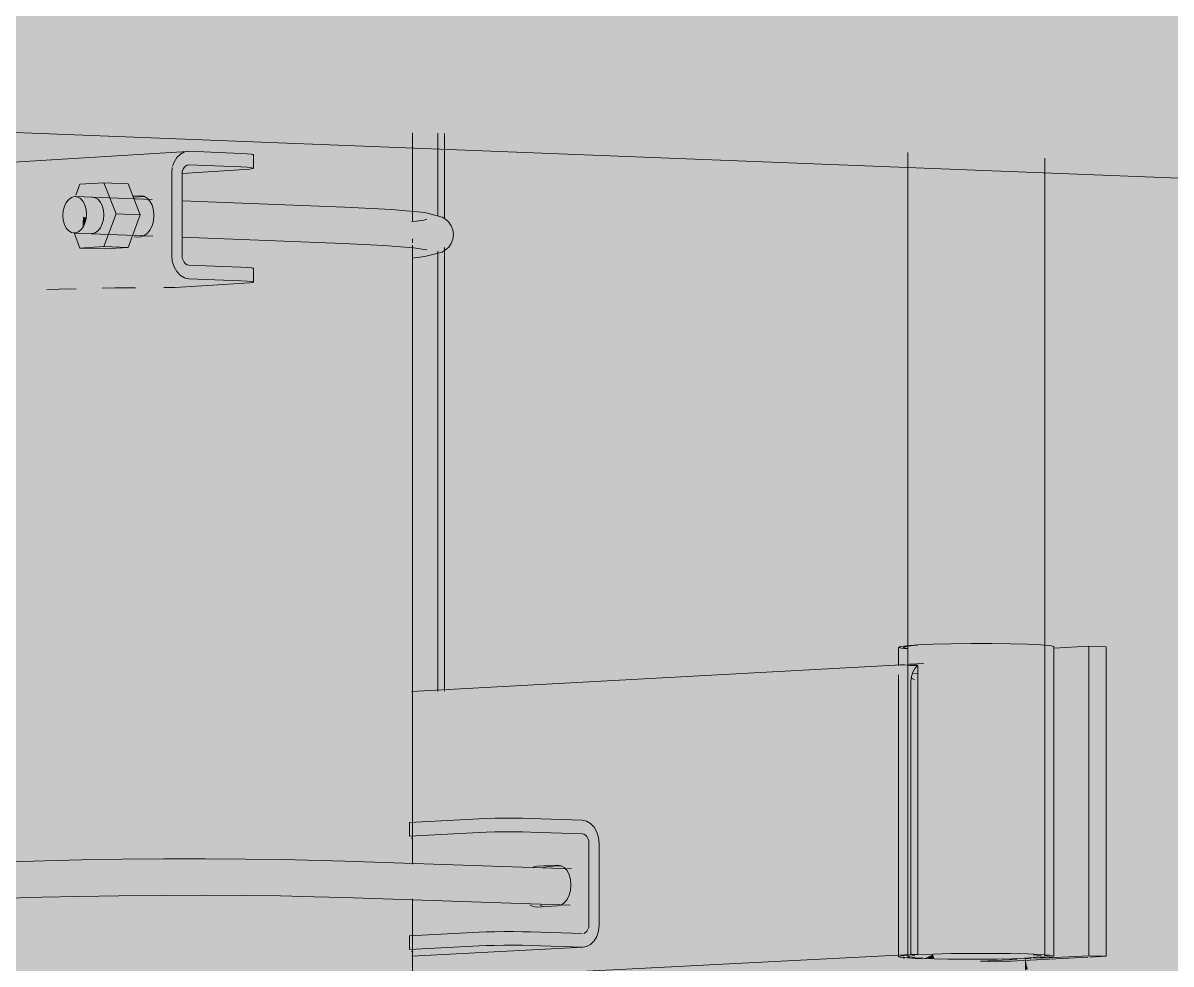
# Model space of a CAD drawing. Header units: inches. Extents: x 30681 to 92461, y -36095 to 66.
# Drawn here: x 30683.32985 to 30683.34342, y 60.05052 to 60.06163 of the extents above; entities that cross this region are included whole.
import ezdxf

# ---------------------------------------------------------------- set-up
doc = ezdxf.new("R2010")
doc.units = ezdxf.units.IN
doc.header["$MEASUREMENT"] = 0
for name, color, linetype, lineweight in [('A-GLAZ-CURT', 52, 'Continuous', 9), ('L-SITE-WALL', 31, 'Continuous', 13), ('M-HVAC-DUCT', 70, 'Continuous', 9), ('Q-SPCQ', 91, 'Continuous', 9)]:
    doc.layers.add(name, color=color, linetype=linetype, lineweight=lineweight)

msp = doc.modelspace()

# ---------------------------------------------------------------- hatches: boundary and pattern name
at = {"layer": 'A-GLAZ-CURT', "transparency": 33554458}
msp.add_hatch(color=256, dxfattribs=at).paths.add_polyline_path([(30683.32049193575, 59.86784817481112), (30683.37549660715, 59.87253624457829), (30683.37549660715, 60.07911543439963), (30683.32049193575, 60.08202527080584), (30683.32049193575, 59.87244629194317)], flags=0)
at = {"layer": 'L-SITE-WALL'}
h = msp.add_hatch(color=256, dxfattribs=at)
h.paths.add_polyline_path([(30683.32976691209, 60.04781171289822), (30683.3378677439, 60.04820967851548), (30683.3378677439, 60.04939778824702), (30683.33774325825, 60.04947660507695), (30683.33489083731, 60.04929525829958), (30683.33489083731, 60.04822083710429), (30683.33478317112, 60.04822020326495), (30683.3347403714, 60.04819132752974), (30683.33390978344, 60.04813011785026), (30683.33224032738, 60.04809486096756), (30683.329791425, 60.04813441199689), (30683.32976695746, 60.04811550214226)], flags=0)
h.paths.add_polyline_path([(30683.32385811096, 60.04752143410361), (30683.32976691209, 60.04781171289822), (30683.32976691209, 60.04813543940141), (30683.32929594585, 60.04818789953462), (30683.32929594585, 60.04822559825259), (30683.32918842669, 60.04821727846908), (30683.32918842669, 60.05016134186097), (30683.32831656531, 60.05020116638283), (30683.32827547572, 60.05020068140252), (30683.32826325417, 60.05021955262495), (30683.32827611416, 60.05382888981774), (30683.32836987714, 60.05384857210284), (30683.32836300955, 60.05855886159048), (30683.3271257924, 60.05858950774722), (30683.32693457728, 60.05865326511661), (30683.32651289208, 60.05868225725807), (30683.32651289208, 60.06039503088293), (30683.32705260906, 60.06040807173422), (30683.32705260906, 60.06092751089949), (30683.32230074844, 60.06111708092306), (30683.32230074844, 60.05001581094221), (30683.32385811096, 60.04889560242319)], flags=0)
h.paths.add_polyline_path([(30683.32230074845, 60.04783037981862), (30683.32306460573, 60.04788937575649), (30683.32311237546, 60.0479876743719), (30683.32308583907, 60.04813895810209), (30683.32301334774, 60.04816854032177), (30683.32230074845, 60.04810928481005), (30683.32230074845, 60.04786581221196)], flags=0)
h.paths.add_polyline_path([(30683.34840979114, 60.05155782123135), (30683.35021782158, 60.05161512811396), (30683.35305988032, 60.05159769706271), (30683.35430909114, 60.05160679985953), (30683.35316679443, 60.05988571545692), (30683.34772484559, 60.0601028157577), (30683.34772484559, 60.0515600975497), (30683.34837547574, 60.05155793527373)], flags=0)
h.paths.add_polyline_path([(30683.34589541523, 60.05161492036909), (30683.3464983056, 60.05164637300796), (30683.3464983056, 60.06015174716227), (30683.34391708324, 60.06025472206463), (30683.34391708325, 60.05168261567262), (30683.34496672067, 60.05164669878694)], flags=0)
h.paths.add_polyline_path([(30683.33526683453, 60.05400222876786), (30683.34077735265, 60.05430150396839), (30683.34077735265, 60.06037997801188), (30683.33526683453, 60.0605998138055), (30683.33526683453, 60.0595867193822), (30683.33531264039, 60.05954129746332), (30683.33530932014, 60.05931285131994), (30683.33526683453, 60.05918138806599), (30683.33526683453, 60.05406568899797)], flags=0)
at = {"layer": 'M-HVAC-DUCT'}
h = msp.add_hatch(color=256, dxfattribs=at)
h.paths.add_polyline_path([(30683.36294697066, 60.05907469738047), (30683.36469693598, 60.0594039912787), (30683.36639955044, 60.06017828902954), (30683.36800231531, 60.0613760592349), (30683.36945533254, 60.062962363329), (30683.3707129645, 60.06488973502365), (30683.37173540102, 60.06709952759478), (30683.37197909965, 60.06788234995015), (30683.34635655869, 60.06907314195384), (30683.34096882239, 60.06975965383722), (30683.33714215391, 60.07057888855616), (30683.33384042008, 60.07163153182931), (30683.33189489256, 60.07231649699887), (30683.32843599968, 60.07385111826626), (30683.3256386935, 60.07527600686269), (30683.32223846007, 60.07724661576706), (30683.32146862482, 60.07728501194927), (30683.32148413007, 60.06069889611786), (30683.35756785296, 60.05928541029948)], flags=0)
h.paths.add_polyline_path([(30683.31122636853, 60.06110071719709), (30683.31121269525, 60.077796535091), (30683.2822440877, 60.07924136883708), (30683.282252449, 60.06223569499495), (30683.30076836186, 60.06151038235745)], flags=0)
at = {"layer": 'Q-SPCQ', "transparency": 33554496}
h = msp.add_hatch(color=256, dxfattribs=at)
h.paths.add_polyline_path([(30683.32348124978, 60.04658091126623), (30683.33742253696, 60.04725250476346), (30683.33742253696, 60.04917596044215), (30683.33632651655, 60.0498704575668), (30683.33480277536, 60.04980646531919), (30683.33467190155, 60.04996136051292), (30683.33466284097, 60.05012573636719), (30683.33446030273, 60.0501153570175), (30683.33446030273, 60.04800494851163), (30683.33435316568, 60.04800434116145), (30683.33431057628, 60.04797560408746), (30683.33348406652, 60.04791485052404), (30683.33182278851, 60.04788011711932), (30683.32938583647, 60.04792002857203), (30683.32889276854, 60.04797338666006), (30683.32889276854, 60.04801091755876), (30683.32878577233, 60.04800265843007), (30683.32878577233, 60.04993806859705), (30683.32791814756, 60.04997791525953), (30683.32787725746, 60.0499774418336), (30683.32786509526, 60.04999623193304), (30683.3278778928, 60.05358951565599), (30683.32797120052, 60.05360908741271), (30683.32796436628, 60.05829843031777), (30683.32673314974, 60.05832927042934), (30683.32654286078, 60.0583927957043), (30683.32612321687, 60.05842177183561), (30683.32612321687, 60.06012694260786), (30683.32666032091, 60.06013977703275), (30683.32666032091, 60.06065690917551), (30683.32169874874, 60.06085630938824), (30683.32169874874, 60.04996219955391), (30683.32348124978, 60.04867915051256), (30683.32348124978, 60.04703253255038)], flags=0)
h.paths.add_polyline_path([(30683.34264772339, 60.04750421762063), (30683.35482775713, 60.04809096627318), (30683.35482775713, 60.05027086948956), (30683.35878036442, 60.05341840851416), (30683.35878036442, 60.05936603940901), (30683.34344181216, 60.05998247921457), (30683.34340545, 60.05046627396637), (30683.34333423207, 60.05046263206415), (30683.34264772339, 60.0504262308655), (30683.34264772339, 60.0482881822354)], flags=0)
h.paths.add_polyline_path([(30683.32169874874, 60.04760750843285), (30683.32269156216, 60.04767755136137), (30683.32273910223, 60.04777540473777), (30683.32271269341, 60.04792602509684), (30683.32264055057, 60.04795549237451), (30683.32169874874, 60.04789675248528), (30683.32169874874, 60.04765435547584)], flags=0)
h.paths.add_polyline_path([(30683.35865487764, 60.04926725519741), (30683.35878036442, 60.04933505550639), (30683.35875131998, 60.04988909772927), (30683.35865487765, 60.04991980162369), (30683.35854512417, 60.0498706268322), (30683.3587071943, 60.04986515608205), (30683.35862686023, 60.04974177037797), (30683.35547734668, 60.04955126673887), (30683.35544540168, 60.04943469659882), (30683.35549050592, 60.0493068831542), (30683.35555447714, 60.04927746267729), (30683.35862686023, 60.04941559483441), (30683.35865487764, 60.04930190414165), (30683.35859806206, 60.04927557884357)], flags=0)
h.paths.add_polyline_path([(30683.33446030273, 60.05373980347833), (30683.34031772707, 60.05405693558851), (30683.34031772706, 60.06010803281151), (30683.33446030273, 60.06034343635272), (30683.33446030273, 60.05941124726606), (30683.334799218, 60.05935480568814), (30683.33488425978, 60.05924530858669), (30683.33487672785, 60.05904718980468), (30683.33486280886, 60.0589961877528), (30683.33460800313, 60.05890007896883), (30683.33446030273, 60.058876395874), (30683.33446030273, 60.05381891411195)], flags=0)
at = {"layer": 'Q-SPCQ'}
h = msp.add_hatch(color=256, dxfattribs=at)
h.paths.add_polyline_path([(30683.32348153814, 60.04658106975542), (30683.3374228776, 60.04725266785611), (30683.3374228776, 60.04799335173567), (30683.32348153814, 60.04731122635878), (30683.32348153814, 60.04703269257612)], flags=0)
h.paths.add_polyline_path([(30683.34264808398, 60.04750438245514), (30683.35482816497, 60.04809113520466), (30683.35482816496, 60.04884496203015), (30683.34264808397, 60.04824901195231), (30683.34264808398, 60.04787946314379)], flags=0)
h.paths.add_polyline_path([(30683.32169903052, 60.04760767011634), (30683.32185185153, 60.04765445372023), (30683.32185185153, 60.04791649190263), (30683.32169903052, 60.04789691515133), (30683.32169903052, 60.04765451731855)], flags=0)
h.paths.add_polyline_path([(30683.33446063214, 60.04911872612492), (30683.33728925577, 60.04926080006097), (30683.33632685304, 60.04987062950228), (30683.33480310609, 60.04980663676696), (30683.33467223178, 60.04996153247124), (30683.33466317115, 60.05012590888985), (30683.33446063214, 60.05011552946893), (30683.33446063214, 60.04923201455232)], flags=0)
h.paths.add_polyline_path([(30683.34264808398, 60.04952995917212), (30683.34715032942, 60.04975609450061), (30683.3471503294, 60.05983366167422), (30683.3460104784, 60.05987947079471), (30683.3460104784, 60.0514125961436), (30683.34344217581, 60.05127914917959), (30683.3434058135, 60.05046644921328), (30683.34333459532, 60.05046280728544), (30683.34264808397, 60.05042640583919)], flags=0)
h.paths.add_polyline_path([(30683.32185185153, 60.04985236831943), (30683.32185185153, 60.06085037439047), (30683.32169903052, 60.06085651606716), (30683.32169903052, 60.04996236923452)], flags=0)
h.paths.add_polyline_path([(30683.33446063215, 60.0537399884015), (30683.33475459903, 60.05375614270059), (30683.33471758431, 60.05891658994699), (30683.33446063215, 60.05887659847239), (30683.33446063215, 60.05381909930733)], flags=0)
h.paths.add_polyline_path([(30683.33475459904, 60.059361101924), (30683.33475459904, 60.06033182985506), (30683.33446063214, 60.06034364399972), (30683.33446063215, 60.05941145170495), (30683.3347364115, 60.05936356683802)], flags=0)
h = msp.add_hatch(color=256, dxfattribs=at)
h.paths.add_polyline_path([(30683.32877284436, 60.04796589361757), (30683.32881320908, 60.04799551161167), (30683.32945106358, 60.0480503288145), (30683.33139920474, 60.04809546596014), (30683.33347249783, 60.04807462570458), (30683.33345826272, 60.05132337489482), (30683.33276474273, 60.05132707507013), (30683.32971722531, 60.05129635031679), (30683.32877284436, 60.05124393667325), (30683.32877284436, 60.0483941605244)], flags=0)
h.paths.add_polyline_path([(30683.32877284436, 60.05165680924328), (30683.32949986933, 60.05169866173014), (30683.33009662447, 60.05172494048209), (30683.33165470152, 60.05174044497587), (30683.33247688719, 60.05174646088908), (30683.3331831294, 60.05173339570251), (30683.33347249783, 60.0517334578419), (30683.33347249783, 60.05903773866157), (30683.33173623584, 60.05906373993752), (30683.33171581711, 60.05888594166463), (30683.33171581711, 60.05884991782791), (30683.33171562122, 60.0588081797088), (30683.33173623584, 60.05877760038698), (30683.33177591613, 60.05877445277792), (30683.33180034733, 60.05875085882964), (30683.33181790527, 60.05877445241231), (30683.33255562397, 60.05874231962631), (30683.33255562397, 60.05858108727607), (30683.33243019996, 60.05855735517373), (30683.33080590942, 60.05850078487474), (30683.3298554725, 60.05844815015008), (30683.3298554725, 60.05840736607775), (30683.32923669049, 60.05841056031015), (30683.32885549151, 60.0583921994502), (30683.32877284436, 60.0583484468183), (30683.32877284436, 60.05167294634731)], flags=0)
h.paths.add_polyline_path([(30683.33347249783, 60.05946710403352), (30683.33347249783, 60.06037529825488), (30683.32877284436, 60.06056279454997), (30683.32881320908, 60.0601670731531), (30683.3298554725, 60.06008711353589), (30683.3298554725, 60.05999716668482), (30683.33221588113, 60.06010310843544), (30683.33255562397, 60.06008592254548), (30683.33255562397, 60.05992469019523), (30683.33243019996, 60.05990041377865), (30683.33173623584, 60.05984565406479), (30683.33176506226, 60.05953350883772), (30683.33342257074, 60.05946903971797)], flags=0)
h.paths.add_polyline_path([(30683.33133695731, 60.05955023028659), (30683.33124388324, 60.0595931545937), (30683.33124190175, 60.05955395283365), (30683.33132310111, 60.05955077292037)], flags=0)
h.paths.add_polyline_path([(30683.33279296268, 60.05957912447928), (30683.33279270397, 60.05957916045346), (30683.33221588113, 60.05957909822187)], flags=0)
h.paths.add_polyline_path([(30683.3316930726, 60.05994973636702), (30683.33165279207, 60.05998510659695), (30683.3316833993, 60.05995747094788)], flags=0)
h.paths.add_polyline_path([(30683.331742068, 60.0599527716321), (30683.33172927882, 60.05999131202753), (30683.33173860325, 60.05995747045752)], flags=0)
h.paths.add_polyline_path([(30683.3317763363, 60.0599548945553), (30683.33179582771, 60.05995929696363), (30683.33177615115, 60.05995747012363)], flags=0)
h = msp.add_hatch(color=256, dxfattribs=at)
h.paths.add_polyline_path([(30683.33445071554, 60.04800014108509), (30683.3344472548, 60.05127705901744), (30683.33347249783, 60.05131247455536), (30683.33347249783, 60.04807462570458), (30683.33430089468, 60.04802863219913)], flags=0)
h.paths.add_polyline_path([(30683.33445071554, 60.05170604473458), (30683.33443912193, 60.0589779527235), (30683.33368528014, 60.05904054257665), (30683.33357825537, 60.05903369018636), (30683.33347249783, 60.05903091274011), (30683.33347249783, 60.05172983814401), (30683.33444680162, 60.05170617028257)], flags=0)
h.paths.add_polyline_path([(30683.33445071554, 60.05940529756261), (30683.33443768573, 60.06033788102707), (30683.33347249783, 60.06037529825488), (30683.33347249783, 60.05946710403352), (30683.33443866844, 60.05940735001845)], flags=0)
h = msp.add_hatch(color=256, dxfattribs=at)
h.paths.add_polyline_path([(30683.33475459903, 60.05375614270059), (30683.33483489227, 60.05376061063594), (30683.33479925227, 60.05896136847627), (30683.33475459904, 60.05891657090038), (30683.33475459903, 60.05382273384023)], flags=0)
h.paths.add_polyline_path([(30683.33483489226, 60.05932011498174), (30683.33483489226, 60.06032867659255), (30683.33475459904, 60.06033182985506), (30683.33475459904, 60.059361101924), (30683.33479961047, 60.05935504816316)], flags=0)
for points in [[(30683.32985491575, 60.05974908205503), (30683.33161219131, 60.05985695523366), (30683.33167203403, 60.06004476139253), (30683.33176361731, 60.06011077841109), (30683.33181648797, 60.06011787501105), (30683.32985505072, 60.05997128088782), (30683.32985491893, 60.05977299489341)], [(30683.33255457174, 60.05992401819199), (30683.33255457174, 60.06008524873418), (30683.33242905276, 60.06009394953662), (30683.33242905276, 60.05993269564703), (30683.33250397007, 60.05992881387025)], [(30683.34192509327, 60.05060989506752), (30683.34188380186, 60.05062866177767), (30683.34179023241, 60.05063289351798), (30683.34179023241, 60.05429180612077), (30683.34192509327, 60.05428766525546), (30683.34188380186, 60.06004054813587), (30683.34165074641, 60.06004963246313), (30683.34165074641, 60.0506321847591), (30683.34190127003, 60.05061481756702)], [(30683.34340026872, 60.05046377604614), (30683.34340026872, 60.05998097155606), (30683.34258937181, 60.06001281095441), (30683.34258937181, 60.05426751544239), (30683.34265086242, 60.05426533219007), (30683.34265086242, 60.05060820375699), (30683.34258937181, 60.05059810461556), (30683.34258937181, 60.05049056347932), (30683.34265086242, 60.05048853217867)], [(30683.33124043741, 60.05936655627439), (30683.33109823235, 60.05973425847143), (30683.33081210289, 60.05974535758656), (30683.33095429262, 60.05937758867717)], [(30683.33046552236, 60.05915303847206), (30683.33053585685, 60.05918613059724), (30683.33055750179, 60.0595269505522), (30683.33053585685, 60.05955872502298), (30683.3304291185, 60.05957368613306), (30683.33033833931, 60.05943719253563), (30683.33032488377, 60.05935956752828), (30683.33036607167, 60.05920999369459)], [(30683.33056210056, 60.05921835750942), (30683.33060296762, 60.05933488274039), (30683.33056349188, 60.05934389063217), (30683.330560077, 60.05922226695893)], [(30683.33109823235, 60.058981531542), (30683.33124043741, 60.05936655627439), (30683.33095429262, 60.05937758867717), (30683.33081210289, 60.05899249079428)], [(30683.33489978028, 60.05916063166992), (30683.33478980156, 60.05934898809156), (30683.33368494994, 60.05945503924129), (30683.33377047485, 60.05936021603974), (30683.33378934717, 60.05925401815929), (30683.33471034779, 60.05918669182535)], [(30683.33445161986, 60.05887269115256), (30683.33470811469, 60.0589107777608), (30683.33485341397, 60.05899042235416), (30683.33489978028, 60.05916063166992), (30683.33405982842, 60.05923876590745), (30683.33378934717, 60.05925401815929), (30683.33374808974, 60.05909971533798), (30683.33368494994, 60.05904033726858), (30683.33425225592, 60.05900017418126), (30683.33445148794, 60.05895587338959), (30683.33445155888, 60.05891113828012)], [(30683.33255457175, 60.05858043033968), (30683.33255457175, 60.05874166088205), (30683.33242905276, 60.05875016712314), (30683.33242905276, 60.05858891323336), (30683.33250397007, 60.05858511849193)], [(30683.34042650149, 60.05062760816179), (30683.34152256908, 60.05064070176185), (30683.3417219301, 60.05063584338372), (30683.3417219301, 60.05429496915415), (30683.34060645415, 60.05429393313492), (30683.34042650149, 60.05428613882585), (30683.34038681597, 60.05387475608191), (30683.34038703119, 60.05385714649035), (30683.34042650149, 60.05069810989161)], [(30683.34116768424, 60.05054910144253), (30683.34244775729, 60.0506398264447), (30683.34244775729, 60.05427242393716), (30683.34203312729, 60.05424959953235), (30683.34199533904, 60.05061865991572), (30683.3419254807, 60.05059589312835), (30683.34147146108, 60.05057347057255), (30683.34116768424, 60.05056889303589)], [(30683.34203282524, 60.05061057956625), (30683.34203282524, 60.05244601540886), (30683.34203282524, 60.05426787968355), (30683.3417219301, 60.05429496915415), (30683.3417219301, 60.05063584338372), (30683.34201232402, 60.05061481756675)], [(30683.34265064799, 60.05060809933769), (30683.34265064799, 60.05426522022487), (30683.34244775729, 60.05427242393697), (30683.34244775729, 60.0506148175667)], [(30683.34042650149, 60.05062760816179), (30683.34042650149, 60.0538557234537), (30683.34034520225, 60.05385569861471), (30683.34034520225, 60.05063029731149)], [(30683.33442131896, 60.05202874515408), (30683.33524323396, 60.05207247519437), (30683.33524323396, 60.05223335822808), (30683.33442131896, 60.05218949307952)], [(30683.33524323396, 60.05207247519437), (30683.33585042521, 60.05207644794125), (30683.33585042521, 60.05223734324914), (30683.33524323396, 60.05223335822808)], [(30683.33445192385, 60.05183507491668), (30683.33653822822, 60.05197364997226), (30683.33648080385, 60.05205141059886), (30683.336459784, 60.05205577705717), (30683.33445189101, 60.05191278882041), (30683.33445192228, 60.05184658025629)], [(30683.32833800731, 60.05142603746064), (30683.32937155047, 60.05150668205274), (30683.33079332903, 60.05154387965901), (30683.33342138856, 60.05153336802497), (30683.33378934717, 60.05152523318209), (30683.33374808974, 60.05167485918107), (30683.33368494994, 60.05172707990364), (30683.33079348238, 60.05174673105952), (30683.32877131509, 60.05165624214717), (30683.328711457, 60.05163474038035), (30683.32835545807, 60.0515649127754)], [(30683.33631017082, 60.05144073947557), (30683.33626288522, 60.05159679503677), (30683.33616919173, 60.05164764331612), (30683.33371891843, 60.05170743215216), (30683.33378454725, 60.0515805453022), (30683.33378934717, 60.05152523318209), (30683.33630831194, 60.05144080178211)], [(30683.3287734174, 60.0511436106596), (30683.32877384785, 60.05124380019358), (30683.32898944878, 60.05128251559668), (30683.32937174504, 60.05128078106799), (30683.33096863925, 60.0513234913247), (30683.33374808974, 60.05137125665073), (30683.33378934717, 60.05152523318209), (30683.33108208594, 60.0515468428295), (30683.32912217305, 60.05149347886573), (30683.32833800731, 60.05142603746064), (30683.3283498958, 60.05126481339302), (30683.32872980151, 60.0511469885986), (30683.32875002157, 60.05114542260663)], [(30683.33616919174, 60.05121903216832), (30683.33626887479, 60.0512870189936), (30683.33630831194, 60.05144080178211), (30683.33378934717, 60.05152523318209), (30683.33374808974, 60.05137125665073), (30683.33364849986, 60.0513031495855), (30683.33506155426, 60.05125599487862)], [(30683.33445192108, 60.05085218975388), (30683.33593478034, 60.05089421746349), (30683.33651720995, 60.05090584570581), (30683.3365409953, 60.05098086930223), (30683.33445192228, 60.05086088451631)], [(30683.33442131896, 60.05068917911007), (30683.33524323396, 60.0507317832482), (30683.33524323396, 60.05089266628171), (30683.33442131896, 60.05084992703532), (30683.33442131896, 60.05069990406762)], [(30683.33524323396, 60.0507317832482), (30683.33585042521, 60.05073565371013), (30683.33585042521, 60.05089654901784), (30683.33524323396, 60.05089266628171)], [(30683.33445449447, 60.05018067582845), (30683.34116794665, 60.05056145854216), (30683.34116794029, 60.05056924545518), (30683.34012535834, 60.05058578734891), (30683.33445438686, 60.05026629247585), (30683.33445448356, 60.05018271868314)], [(30683.34054871324, 60.05057554360767), (30683.34050862319, 60.0505841515539), (30683.34050862318, 60.05057730891828)], [(30683.34061973774, 60.05057919405101), (30683.34060741762, 60.05062933537614), (30683.34050864062, 60.05058408671624)], [(30683.34097053376, 60.05057322493638), (30683.34187122665, 60.05061486327883), (30683.34185837998, 60.05062068742493), (30683.3411668943, 60.05063906642246), (30683.34061973774, 60.05062531631116), (30683.34061973774, 60.05057919405101), (30683.3408571941, 60.05057442529304)]]:
    msp.add_hatch(color=256, dxfattribs=at).paths.add_polyline_path(points, flags=0)
h = msp.add_hatch(color=256, dxfattribs=at)
h.paths.add_polyline_path([(30683.33181648797, 60.05861223950092), (30683.33179534015, 60.05877802968114), (30683.33176361731, 60.0586234144148)], flags=0)
h.paths.add_polyline_path([(30683.33242905276, 60.05858891323336), (30683.33242905276, 60.05875016712314), (30683.33181648797, 60.05877355759143), (30683.33181648797, 60.05861223950092), (30683.33221465981, 60.0585970772464)], flags=0)
h.paths.add_polyline_path([(30683.33161915344, 60.05881905597816), (30683.33173756024, 60.05885628609125), (30683.33161219131, 60.05888891822183)], flags=0)
h.paths.add_polyline_path([(30683.33163956501, 60.05875342386376), (30683.33174572368, 60.05883003485839), (30683.33161915344, 60.05881905597816)], flags=0)
h.paths.add_polyline_path([(30683.33167203403, 60.05869649594207), (30683.33175870965, 60.05880726432564), (30683.33163956501, 60.05875342386376)], flags=0)
h.paths.add_polyline_path([(30683.33176361731, 60.0586234144148), (30683.33177563299, 60.05878952635112), (30683.33167203403, 60.05869649594207), (30683.33171434642, 60.05865215228548)], flags=0)
h.paths.add_polyline_path([(30683.33161219131, 60.05985695523366), (30683.33173756024, 60.05987991671294), (30683.33161915344, 60.05992628043517)], flags=0)
h.paths.add_polyline_path([(30683.33173477582, 60.05888422883072), (30683.33173477582, 60.05985218875666), (30683.33161219131, 60.05985695523366), (30683.33161219131, 60.05888891822183)], flags=0)
h.paths.add_polyline_path([(30683.33174572368, 60.05990553823784), (30683.33163956501, 60.05999033805047), (30683.33161915344, 60.05992628043517)], flags=0)
h.paths.add_polyline_path([(30683.33175870965, 60.05992730706445), (30683.33167203403, 60.06004476139253), (30683.33163956501, 60.05999033805047)], flags=0)
h.paths.add_polyline_path([(30683.33181648797, 60.06011787501105), (30683.33176361731, 60.06011077841109), (30683.33179534015, 60.05995371612265)], flags=0)
h.paths.add_polyline_path([(30683.33242905276, 60.05993269564703), (30683.33242905276, 60.06009394953662), (30683.33181648797, 60.06011787501105), (30683.33181648797, 60.05995655692072), (30683.33221465981, 60.05994104690807)], flags=0)
h.paths.add_polyline_path([(30683.33177563299, 60.05994373961462), (30683.33176361731, 60.06011077841109), (30683.33167203403, 60.06004476139253)], flags=0)
h = msp.add_hatch(color=256, dxfattribs=at)
h.paths.add_polyline_path([(30683.34030946358, 60.05059962980734), (30683.34039059573, 60.05061713401344), (30683.34030946358, 60.05060196145983)], flags=0)
h.paths.add_polyline_path([(30683.34042664242, 60.05404217366382), (30683.34035063341, 60.05391000301316), (30683.34038696867, 60.05387483700522), (30683.34042664242, 60.05389310342742), (30683.34042664242, 60.05400917164334)], flags=0)
h.paths.add_polyline_path([(30683.34050779209, 60.05062491929773), (30683.34165074641, 60.05069807009763), (30683.34165074641, 60.06004963246313), (30683.34030946358, 60.06010314358141), (30683.34034553183, 60.05404300873479), (30683.34042664242, 60.05404293327177), (30683.34042664242, 60.05428621405105), (30683.34050779209, 60.05428971083401), (30683.34050779209, 60.05069813327193)], flags=0)
h = msp.add_hatch(color=256, dxfattribs=at)
h.paths.add_polyline_path([(30683.34172569677, 60.05045316896616), (30683.34243704359, 60.05050632041418), (30683.34243704359, 60.05059713707087), (30683.34172569677, 60.05053038007792)], flags=0)
h.paths.add_polyline_path([(30683.34203343039, 60.05424975870762), (30683.34243704359, 60.05428778404222), (30683.34243704359, 60.06001885813935), (30683.34192578348, 60.06003940720454), (30683.34192578348, 60.05428408959518), (30683.34203343039, 60.05426819758684)], flags=0)
h = msp.add_hatch(color=256, dxfattribs=at)
h.paths.add_polyline_path([(30683.34243704359, 60.05048959799105), (30683.34258937181, 60.05049056347932), (30683.34256586264, 60.05060378746577), (30683.34243704359, 60.05059713707087), (30683.34243704359, 60.05054868121482)], flags=0)
h.paths.add_polyline_path([(30683.34258937181, 60.05426751544239), (30683.34255883065, 60.06001401414986), (30683.34243704359, 60.06001885813935), (30683.34245823301, 60.05427221589252), (30683.34258689378, 60.05426760364126)], flags=0)
h = msp.add_hatch(color=256, dxfattribs=at)
h.paths.add_polyline_path([(30683.33161219131, 60.05888891822183), (30683.33161219131, 60.05985695523366), (30683.33113488881, 60.05964018412495), (30683.33115544891, 60.05958702147676), (30683.33132180386, 60.05956477871747), (30683.33139558694, 60.05942237032959), (30683.33137976595, 60.05923780851449), (30683.33128361532, 60.05911924544878), (30683.33114463839, 60.05904432267207), (30683.33124065707, 60.05901240814325)], flags=0)
h.paths.add_polyline_path([(30683.32985491575, 60.05878278962291), (30683.33161219131, 60.05888891822183), (30683.33112218315, 60.05904592535479), (30683.33109845166, 60.05898167156652), (30683.3305284472, 60.05897566422011), (30683.33040849213, 60.0591867603405), (30683.33035810439, 60.05924264957121), (30683.33033920933, 60.05943775698952), (30683.33039605708, 60.05953235748683), (30683.33060022468, 60.05973271786865), (30683.33109845166, 60.05973440028306), (30683.33113300334, 60.05964505936186), (30683.33161219131, 60.05985695523366), (30683.32985491575, 60.05973509711484), (30683.32985491575, 60.05879677456292)], flags=0)
h = msp.add_hatch(color=256, dxfattribs=at)
h.paths.add_polyline_path([(30683.33052784792, 60.05972792636913), (30683.33050220151, 60.05958197784528), (30683.3305380215, 60.05959382342247)], flags=0)
h.paths.add_polyline_path([(30683.33052784792, 60.05972792636913), (30683.33059591622, 60.05957826720404), (30683.33062303328, 60.05958191073527), (30683.33058560808, 60.05963932151419)], flags=0)
h.paths.add_polyline_path([(30683.33081210289, 60.05974535758656), (30683.33053612959, 60.05971903372237), (30683.33066995468, 60.05957533564572)], flags=0)
h.paths.add_polyline_path([(30683.33081210289, 60.05974535758656), (30683.33074543913, 60.05956475801944), (30683.33077730643, 60.05956029245905)], flags=0)
h.paths.add_polyline_path([(30683.33095429262, 60.05937758867717), (30683.33081210289, 60.05974535758656), (30683.33082717157, 60.05945397756252), (30683.3308552655, 60.05943709551072)], flags=0)
h.paths.add_polyline_path([(30683.33095429262, 60.05937758867717), (30683.33080585015, 60.05942421603361), (30683.33080585015, 60.05931287031147)], flags=0)
h.paths.add_polyline_path([(30683.33081210289, 60.05899249079428), (30683.33095429262, 60.05937758867717), (30683.33079233247, 60.05925303328743), (30683.33079797079, 60.05917872930437)], flags=0)
h.paths.add_polyline_path([(30683.33081210289, 60.05899249079428), (30683.33074029461, 60.05917827598454), (30683.33071297777, 60.0591445805604), (30683.33079208757, 60.05902320074621)], flags=0)
h.paths.add_polyline_path([(30683.33052784793, 60.05897527923193), (30683.33079208757, 60.05901399160723), (30683.33066946513, 60.05914460348523), (30683.33056526616, 60.05902001826337)], flags=0)
h.paths.add_polyline_path([(30683.33052784793, 60.05897527923193), (30683.33058762464, 60.05914842514534), (30683.33055408295, 60.05911483018209), (30683.33053990877, 60.05903943407234)], flags=0)
h.paths.add_polyline_path([(30683.33052784793, 60.05897527923193), (30683.33050220152, 60.05915178305882), (30683.33046579483, 60.05913587333536), (30683.3305030512, 60.05903945345664)], flags=0)
h = msp.add_hatch(color=256, dxfattribs=at)
h.paths.add_polyline_path([(30683.33378934717, 60.05925401815929), (30683.33374808974, 60.05940331786831), (30683.33364849986, 60.05946013571201), (30683.33173532221, 60.05949267845625), (30683.33173525187, 60.05933319539282), (30683.33221513818, 60.05931469767729)], flags=0)
h.paths.add_polyline_path([(30683.33139996462, 60.05934611938783), (30683.33137207595, 60.0594951320849), (30683.33132207626, 60.05955011381504), (30683.33117856559, 60.05952717218249), (30683.3312463013, 60.05935204250027), (30683.33139576935, 60.05934628109866)], flags=0)
h.paths.add_polyline_path([(30683.33081064472, 60.05936883533436), (30683.33081211108, 60.05942225725672), (30683.33081212585, 60.0594630473635), (30683.33079517218, 60.05951970299694), (30683.33076169956, 60.05952701924914), (30683.33066995467, 60.05957533564577), (30683.33053585685, 60.05955872502298), (30683.33060140734, 60.05943210382063), (30683.33060620154, 60.05937671580915), (30683.33080584374, 60.05936902039348)], flags=0)
h = msp.add_hatch(color=256, dxfattribs=at)
h.paths.add_polyline_path([(30683.33364849986, 60.05903082065263), (30683.33374808974, 60.05909971533798), (30683.33378934717, 60.05925401815929), (30683.33173525607, 60.05929701130329), (30683.33173544214, 60.05910427695033), (30683.33221532937, 60.05908585056463)], flags=0)
h.paths.add_polyline_path([(30683.33128688436, 60.05912150036869), (30683.3313629447, 60.05920303080602), (30683.33139576935, 60.05934628109866), (30683.33123537456, 60.05935246368205), (30683.33115204168, 60.05912667796701), (30683.33128383622, 60.05912161740985)], flags=0)
h.paths.add_polyline_path([(30683.33080108193, 60.05914015388205), (30683.33081212465, 60.05927482983592), (30683.3308061575, 60.05931645779651), (30683.33079176822, 60.05936956294901), (30683.33060620154, 60.05937671580915), (30683.33056499335, 60.05922208829458), (30683.33052765812, 60.05915065262492), (30683.33074216243, 60.05918058057954), (30683.33077667548, 60.05917687821153), (30683.33079225115, 60.05914049296019)], flags=0)
h = msp.add_hatch(color=256, dxfattribs=at)
h.paths.add_polyline_path([(30683.32677223275, 60.05830909243632), (30683.32714930673, 60.05835970209815), (30683.3266702865, 60.05834877876229), (30683.32674183929, 60.05831548954423)], flags=0)
h.paths.add_polyline_path([(30683.32985518566, 60.05849437015981), (30683.33176361731, 60.0586234144148), (30683.33167203403, 60.05869649594207), (30683.33161915344, 60.05881905597816), (30683.33161219131, 60.05888891822183), (30683.32985491575, 60.05878278962291), (30683.32985515887, 60.05849986273589)], flags=0)
h = msp.add_hatch(color=256, dxfattribs=at)
h.paths.add_polyline_path([(30683.32799193394, 60.05318230883822), (30683.32877809356, 60.05322885848134), (30683.32877830268, 60.05342354177401), (30683.32807286029, 60.05336355483337), (30683.32803934053, 60.05333094230598), (30683.3279974492, 60.05323712192522)], flags=0)
h.paths.add_polyline_path([(30683.334452092, 60.0535359678673), (30683.34034520225, 60.05385858406886), (30683.34039282729, 60.05400908648475), (30683.34042650149, 60.05404209877701), (30683.34022353121, 60.05405243969503), (30683.33445218181, 60.0536991084732), (30683.33445209601, 60.05356482433845)], flags=0)
h = msp.add_hatch(color=256, dxfattribs=at)
h.paths.add_polyline_path([(30683.32799193394, 60.04999455805871), (30683.3287780931, 60.05003501635885), (30683.3287780931, 60.05114626630792), (30683.32851938207, 60.05119742880734), (30683.32835574839, 60.05126808493146), (30683.32836119941, 60.05156821586867), (30683.32860802098, 60.05162814491299), (30683.3287780931, 60.05165982029134), (30683.3287780931, 60.05322534683865), (30683.32799193394, 60.05318230883822), (30683.32799193394, 60.05070361435433)], flags=0)
h.paths.add_polyline_path([(30683.33653840431, 60.05197374353541), (30683.3365470979, 60.05194569282539), (30683.33654116747, 60.05197303137756)], flags=0)
h.paths.add_polyline_path([(30683.33653030308, 60.05199988292934), (30683.33654116747, 60.05197462662814), (30683.33653840431, 60.0520006188446)], flags=0)
h.paths.add_polyline_path([(30683.33651741569, 60.05202253536996), (30683.33656144029, 60.05202257088964), (30683.33653030308, 60.05202843275646)], flags=0)
h.paths.add_polyline_path([(30683.33650062021, 60.0520401572162), (30683.33654116747, 60.05205311380417), (30683.33651254519, 60.05205095740226)], flags=0)
h.paths.add_polyline_path([(30683.33648106096, 60.05087943682057), (30683.33646007073, 60.05086865441358), (30683.33647352838, 60.05082066500931)], flags=0)
h.paths.add_polyline_path([(30683.33650062021, 60.05088948415285), (30683.33648425534, 60.05086356700787), (30683.33650134063, 60.05087942771348)], flags=0)
h.paths.add_polyline_path([(30683.33651741569, 60.05090595281013), (30683.33653030308, 60.05086056300835), (30683.33652160929, 60.05090026597703)], flags=0)
h.paths.add_polyline_path([(30683.33653030308, 60.05092772039471), (30683.33654874994, 60.05088946253523), (30683.33653543907, 60.05092362544532)], flags=0)
h.paths.add_polyline_path([(30683.334452092, 60.0503270187444), (30683.34034520225, 60.05065743398061), (30683.34034520225, 60.05385858406886), (30683.334452092, 60.0535359678673), (30683.334452092, 60.05219190859727), (30683.33585156546, 60.05223795652716), (30683.33646007073, 60.05221676169712), (30683.33650143955, 60.05205153813652), (30683.33654116747, 60.05218912916961), (30683.33660342491, 60.0521332650773), (30683.33666238342, 60.05194584275282), (30683.33666279613, 60.05154000455465), (30683.33666279613, 60.05097682263504), (30683.33653840431, 60.05095330355257), (30683.33654116747, 60.05092598751762), (30683.33665588932, 60.05090768931571), (30683.33660342491, 60.05078931765485), (30683.33648106096, 60.05071860715775), (30683.33615665645, 60.05069996080127), (30683.334452092, 60.05059514431145), (30683.334452092, 60.05045278895729)], flags=0)
h.paths.add_polyline_path([(30683.33665588932, 60.05090768931571), (30683.33657558369, 60.05096033315559), (30683.33666044095, 60.05095324867033)], flags=0)
h.paths.add_polyline_path([(30683.33653840431, 60.05098186224826), (30683.3359242662, 60.05118995029977), (30683.33588323685, 60.05122880004795), (30683.33588323685, 60.05119602017825), (30683.33648425534, 60.05099956219777)], flags=0)
h.paths.add_polyline_path([(30683.33629905247, 60.05131177805113), (30683.33632957094, 60.05145231708758), (30683.33630067655, 60.05133061555777), (30683.33629916338, 60.05131306428942)], flags=0)
h.paths.add_polyline_path([(30683.33627737432, 60.05157373244528), (30683.33630731416, 60.05157371881685), (30683.33621198696, 60.05167907906097), (30683.33598239876, 60.05167518326913), (30683.33600573728, 60.05170827327701), (30683.33588323685, 60.05165749293537), (30683.33625327331, 60.05162021099316)], flags=0)
h.paths.add_polyline_path([(30683.33648106096, 60.05205154749881), (30683.33650062021, 60.05220829153588), (30683.33650673743, 60.05217734619906), (30683.33648195337, 60.05205591972815)], flags=0)
h = msp.add_hatch(color=256, dxfattribs=at)
h.paths.add_polyline_path([(30683.336459784, 60.05071551503214), (30683.33651233255, 60.05072291170822), (30683.33648080385, 60.05087930300339)], flags=0)
h.paths.add_polyline_path([(30683.336459784, 60.05071551503214), (30683.336459784, 60.05087634647512), (30683.33585042521, 60.05089654901784), (30683.33585042521, 60.05073565371013)], flags=0)
h.paths.add_polyline_path([(30683.33665587953, 60.05090768422728), (30683.33666279613, 60.05097682263504), (30683.33653822822, 60.05095321182601)], flags=0)
h.paths.add_polyline_path([(30683.33663560077, 60.05084371531676), (30683.33665587953, 60.05090768422728), (30683.33653011555, 60.05092762274294)], flags=0)
h.paths.add_polyline_path([(30683.33660334081, 60.05078927401538), (30683.33663560077, 60.05084371531676), (30683.33651720995, 60.05090584570581)], flags=0)
h.paths.add_polyline_path([(30683.33651233255, 60.05072291170822), (30683.33660334081, 60.05078927401538), (30683.33650039072, 60.0508893647141)], flags=0)
h.paths.add_polyline_path([(30683.33666279613, 60.05194168363126), (30683.33665587953, 60.05201128597699), (30683.33653822822, 60.05197364997226)], flags=0)
h.paths.add_polyline_path([(30683.33666279613, 60.05097682263504), (30683.33666279613, 60.05194168363126), (30683.3365409953, 60.0519458068915), (30683.3365409953, 60.05098086930223)], flags=0)
h.paths.add_polyline_path([(30683.33653011555, 60.05199978322168), (30683.33665587953, 60.05201128597699), (30683.33662971863, 60.05207233075721)], flags=0)
h.paths.add_polyline_path([(30683.33651720995, 60.0520224259165), (30683.33663560077, 60.05207661510839), (30683.33660334081, 60.05213322028301), (30683.33655598884, 60.05207230911103)], flags=0)
h.paths.add_polyline_path([(30683.33651233255, 60.05220568707079), (30683.336459784, 60.05221660850034), (30683.33648507052, 60.05207228829059)], flags=0)
h.paths.add_polyline_path([(30683.33650039072, 60.05204003507675), (30683.33660334081, 60.05213322028301), (30683.33651233255, 60.05220568707079), (30683.33650271622, 60.05207229347107)], flags=0)
h.paths.add_polyline_path([(30683.336459784, 60.05205577705717), (30683.336459784, 60.05221660850034), (30683.33585042521, 60.05223734324914), (30683.33585042521, 60.05207644794125), (30683.33597744126, 60.05207213925776)], flags=0)
h = msp.add_hatch(color=256, dxfattribs=at)
h.paths.add_polyline_path([(30683.3365409953, 60.05098086930223), (30683.3365409953, 60.0519458068915), (30683.33602976334, 60.05167760030551), (30683.33625007418, 60.05165691404161), (30683.3363239929, 60.05151436487092), (30683.33630814284, 60.05133052176542), (30683.33621181542, 60.05121311559225), (30683.33602976335, 60.05119538319517), (30683.33598928767, 60.05116777461549), (30683.33648408328, 60.05100014972921)], flags=0)
h.paths.add_polyline_path([(30683.33445192385, 60.05087219426812), (30683.33645989872, 60.05100737776531), (30683.33583372839, 60.05123039525188), (30683.33445192385, 60.05125514420209), (30683.33445192385, 60.05089376939794)], flags=0)
h.paths.add_polyline_path([(30683.33587714753, 60.05165760592639), (30683.3360702214, 60.05174247901696), (30683.33645989872, 60.05194150833874), (30683.33445192385, 60.05183507491668), (30683.33445192385, 60.051706697413), (30683.33583775553, 60.05165896277406)], flags=0)
h = msp.add_hatch(color=256, dxfattribs=at)
h.paths.add_polyline_path([(30683.34094959685, 60.05056872286188), (30683.34153743986, 60.05058003127436), (30683.34150168842, 60.05063637931709), (30683.34061983177, 60.0506253630284), (30683.34061983177, 60.05057924072556), (30683.34085727686, 60.05056970051255)], flags=0)
h.paths.add_polyline_path([(30683.3415973405, 60.05057645083978), (30683.34168564135, 60.05058601447807), (30683.34165169157, 60.05063264971556), (30683.3415973405, 60.05062646038391)], flags=0)
h = msp.add_hatch(color=256, dxfattribs=at)
h.paths.add_polyline_path([(30683.34169919405, 60.05044981128771), (30683.3417100634, 60.05045213562621), (30683.34169919405, 60.0505490268792)], flags=0)
h.paths.add_polyline_path([(30683.3417100634, 60.05045213562621), (30683.34172569677, 60.05045316896616), (30683.3417100634, 60.05054224781748)], flags=0)

# ---------------------------------------------------------------- linework, layer by layer
at = {"layer": 'M-HVAC-DUCT'}
msp.add_line((30683.36227031104, 60.05906564375163), (30683.32148107133, 60.06066249455878), dxfattribs=at)
at = {"layer": 'Q-SPCQ'}
for p, q in [((30683.33445699084, 60.06033651815368), (30683.33445699083, 60.05929736186626)), ((30683.33475459904, 60.05936110192412), (30683.33475459904, 60.06033182985519)), ((30683.33475459904, 60.05936110192412), (30683.33475459904, 60.06033182985519)), ((30683.33483489226, 60.05932011498151), (30683.33483489226, 60.06032867659231)), ((30683.33483489226, 60.06032867659231), (30683.33483489226, 60.05932011498151)), ((30683.32967920399, 60.05998662674092), (30683.33180029089, 60.06011737432637)), ((30683.33242905275, 60.06009394953647), (30683.33181648797, 60.06011787501128)), ((30683.3325781636, 60.06007803373593), (30683.3325781636, 60.05991682255427)), ((30683.34030703682, 60.05060156403199), (30683.34030703683, 60.06010282989769)), ((30683.34192621845, 60.060038599908), (30683.34192621846, 60.05060739790598)), ((30683.33161915345, 60.0599262804352), (30683.33161219131, 60.05985695523346)), ((30683.33173615344, 60.0598574073036), (30683.3324738434, 60.05990268617057)), ((30683.33181648797, 60.05995655692094), (30683.33242905275, 60.05993269564687)), ((30683.33161219131, 60.05985695523342), (30683.33161219131, 60.05888891822159)), ((30683.33173477582, 60.05888422883075), (30683.33173477582, 60.0598521887567)), ((30683.33052784792, 60.05972792636879), (30683.33048129469, 60.0596017725417)), ((30683.3308121029, 60.05974535758646), (30683.33052784792, 60.05972792636879)), ((30683.33095429262, 60.05937758867739), (30683.3308121029, 60.05974535758646)), ((30683.33109823236, 60.05973425847151), (30683.3308121029, 60.05974535758646)), ((30683.33109823236, 60.05973425847151), (30683.33124043741, 60.05936655627443)), ((30683.33047439652, 60.05958309918712), (30683.33137985602, 60.05954807899519)), ((30683.33115544891, 60.05958702147637), (30683.33124263729, 60.05959235203603)), ((30683.33128378007, 60.05958263127425), (30683.33116027199, 60.05957508173743)), ((30683.33173504983, 60.05953434126808), (30683.33365737288, 60.05945999214203)), ((30683.3308121029, 60.05899249079418), (30683.33095429262, 60.05937758867739)), ((30683.33095429262, 60.05937758867739), (30683.33124043741, 60.05936655627443)), ((30683.33124043741, 60.05936655627443), (30683.33109823236, 60.05898153154207)), ((30683.33139119283, 60.05911678804468), (30683.33045596513, 60.05915269785574)), ((30683.33045909302, 60.05915321770744), (30683.33052784792, 60.05897527923182)), ((30683.33124263729, 60.05910851697225), (30683.33117388837, 60.05910434789831)), ((30683.33363891948, 60.0590304823882), (30683.33173507475, 60.05910358405653)), ((30683.33445699083, 60.05908389502356), (30683.33445699083, 60.0590371079531)), ((30683.33052784792, 60.05897527923182), (30683.3308121029, 60.05899249079418)), ((30683.33081394671, 60.05896432637291), (30683.33052784792, 60.05897527923182)), ((30683.33109823236, 60.05898153154207), (30683.3308121029, 60.05899249079418)), ((30683.33109823236, 60.05898153154207), (30683.33081394671, 60.05896432637291)), ((30683.33445699083, 60.05900782508334), (30683.33445699083, 60.05169672502612)), ((30683.33475459904, 60.05373482783379), (30683.33475459904, 60.05893688329505)), ((30683.33475459904, 60.05373482783379), (30683.33475459904, 60.05893688329505)), ((30683.33483489226, 60.05373929399742), (30683.33483489226, 60.05898091133004)), ((30683.33483489226, 60.05898091133004), (30683.33483489226, 60.05373929399742)), ((30683.33181648797, 60.05877355759166), (30683.33242905275, 60.05875016712298)), ((30683.3325781636, 60.05873460722139), (30683.3325781636, 60.0585733960393)), ((30683.33165277743, 60.05851031015426), (30683.3324738434, 60.05855957661529)), ((30683.33242905275, 60.05858891323339), (30683.33181648797, 60.05861223950132)), ((30683.3315186119, 60.05850973478056), (30683.33165277743, 60.05851031015426)), ((30683.34019906508, 60.05404268632473), (30683.34019906509, 60.05425778159332)), ((30683.34203312728, 60.05424959953218), (30683.34244775728, 60.05427242393714)), ((30683.34203413701, 60.05426487110005), (30683.342034137, 60.05060777374194)), ((30683.34244775728, 60.05427242393714), (30683.34265064798, 60.05426522022485)), ((30683.34244775728, 60.05061481756685), (30683.34244775728, 60.05427242393714)), ((30683.34265064798, 60.05426522022485), (30683.34265064798, 60.05060809933766)), ((30683.33444582224, 60.05373523365969), (30683.34023103541, 60.05405312393388)), ((30683.34032679603, 60.05405838586026), (30683.34049616617, 60.05406769253987)), ((30683.34019906508, 60.05060116202154), (30683.34019906509, 60.05393513869019)), ((30683.34042388618, 60.05394662785744), (30683.34037675062, 60.05394821945338)), ((30683.34042650148, 60.05385572345358), (30683.34042650148, 60.0540420987769)), ((30683.34034520224, 60.05385858406906), (30683.34034520224, 60.0506302973117)), ((30683.3403504398, 60.05389306998522), (30683.34038681596, 60.05387475608202)), ((30683.34042650148, 60.05062760816166), (30683.34042650148, 60.05385572345358)), ((30683.33442131895, 60.05218949307963), (30683.33524323396, 60.05223335822819)), ((30683.33442131895, 60.05218949307963), (30683.33442131895, 60.05202874515437)), ((30683.33645978399, 60.05221660850045), (30683.33585042519, 60.05223734324935)), ((30683.33524323396, 60.05207247519467), (30683.33442131895, 60.05202874515437)), ((30683.33585042519, 60.05207644794164), (30683.33645978399, 60.05205577705747)), ((30683.3344579109, 60.05200921321031), (30683.33444679026, 60.05199828840455)), ((30683.33654099529, 60.05194580689165), (30683.33654099529, 60.05098086930219)), ((30683.3366627961, 60.05097682263525), (30683.3366627961, 60.05194168363164)), ((30683.33365617341, 60.05173232838326), (30683.33633700946, 60.05164211798773)), ((30683.33588306594, 60.0516616463231), (30683.33592409522, 60.05167202533932)), ((30683.33592409522, 60.05167202533932), (30683.33617076203, 60.05168503928307)), ((30683.33604586832, 60.05166792639264), (30683.33600483719, 60.05165754837159)), ((30683.33621198695, 60.05167668889453), (30683.33604586832, 60.05166792639264)), ((30683.33632093863, 60.0512134066029), (30683.33364011856, 60.05130286663914)), ((30683.33445699083, 60.05128667346364), (30683.33445699084, 60.04799157750237)), ((30683.33617076203, 60.0512027527578), (30683.33592409522, 60.05118986025055)), ((30683.33596660535, 60.05121395132917), (30683.33600483718, 60.05119186911284)), ((30683.33442131895, 60.05084992703543), (30683.33524323396, 60.05089266628182)), ((30683.33442131895, 60.05084992703543), (30683.33442131895, 60.05068917911017)), ((30683.33585042519, 60.05089654901804), (30683.33645978399, 60.05087634647523)), ((30683.33524323396, 60.0507317832483), (30683.33442131895, 60.05068917911017)), ((30683.3344579109, 60.0506701500483), (30683.33444679026, 60.05065950651972)), ((30683.33647238762, 60.05071537558185), (30683.33444858384, 60.05061063675302)), ((30683.33645978399, 60.05071551503224), (30683.33585042519, 60.05073565371033)), ((30683.34034520224, 60.0506302973117), (30683.33444964556, 60.05032689284394)), ((30683.34021441061, 60.05059471828952), (30683.34027339278, 60.05058669473993)), ((30683.34034520224, 60.0506302973117), (30683.34042650148, 60.05062760816166)), ((30683.34159743379, 60.05057116383494), (30683.34116761116, 60.0505490976907)), ((30683.34116761116, 60.0505490976907), (30683.34137040816, 60.0505423968951)), ((30683.34137040816, 60.0505423968951), (30683.34243704359, 60.05059713707043)), ((30683.34176669318, 60.05058327839586), (30683.34169047239, 60.05057980038988)), ((30683.34169873493, 60.05044999293822), (30683.34169873493, 60.05057031873291)), ((30683.34188380183, 60.05061842694387), (30683.3417902324, 60.05062602989989)), ((30683.34186286369, 60.05059424717054), (30683.34191131773, 60.05060101633587)), ((30683.34187122839, 60.05060955282481), (30683.34187281323, 60.05060751327578)), ((30683.34244775728, 60.05061481756685), (30683.34189193947, 60.05058628310681)), ((30683.341898022, 60.05058740943836), (30683.34194024808, 60.05059074751669)), ((30683.34192678901, 60.05060771134157), (30683.34192509327, 60.05060989506758)), ((30683.34197059105, 60.05059373097587), (30683.34201719169, 60.05060051696673)), ((30683.34265064798, 60.05060809933766), (30683.34244775728, 60.05061481756685)), ((30683.34246020813, 60.05059832588476), (30683.34265064798, 60.05060809933766))]:
    msp.add_line(p, q, dxfattribs=at)
for points in [[(30683.33181648797, 60.06011787501128, 0), (30683.33176361731, 60.06011077841094, 0), (30683.33171434642, 60.06008584117564, 0), (30683.33167203404, 60.06004476139247, 0), (30683.33163956501, 60.05999033805077, 0), (30683.33162257142, 60.05994112363858, 0)], [(30683.33242905275, 60.06009394953647, 0), (30683.33250397008, 60.06009005731536, 0), (30683.33255457174, 60.06008524873393, 0), (30683.33257741362, 60.06007985184181, 0), (30683.33257094608, 60.0600742346416, 0)], [(30683.33173477582, 60.0598521887567, 0), (30683.33173756023, 60.05987991671303, 0), (30683.33174572367, 60.0599055382382, 0), (30683.33175870965, 60.05992730706458, 0), (30683.33177563299, 60.05994373961494, 0), (30683.33179534014, 60.05995371612301, 0), (30683.33181648797, 60.05995655692094, 0)], [(30683.3324738434, 60.05990268617057, 0), (30683.33253561792, 60.05990759360193, 0), (30683.33257094608, 60.05991303365423, 0), (30683.33257741362, 60.05991863578145, 0), (30683.33255457174, 60.05992401819174, 0), (30683.33250397008, 60.05992881387001, 0), (30683.33242905275, 60.05993269564687, 0)], [(30683.33060620153, 60.05937671580936, 0), (30683.33060140734, 60.05943210382019, 0), (30683.33058735174, 60.05948313121501, 0), (30683.33056499334, 60.05952631947011, 0), (30683.33053585687, 60.05955872502292, 0), (30683.33050192889, 60.05957813996748, 0), (30683.33046552235, 60.05958324238824, 0), (30683.33042911851, 60.05957368613291, 0), (30683.33039519798, 60.05955012397897, 0), (30683.33036607164, 60.05951416273868, 0), (30683.33034372341, 60.05946825346449, 0), (30683.33032967525, 60.05941552431995, 0), (30683.33032488378, 60.05935956752813, 0)], [(30683.33066995467, 60.05957533564575, 0), (30683.33070636404, 60.05957023360612, 0), (30683.3307402946, 60.05955082096322, 0), (30683.33076943335, 60.05951841947402, 0), (30683.33079179345, 60.05947523676991, 0), (30683.33080585015, 60.0594242160335, 0), (30683.33081064473, 60.05936883533468, 0), (30683.33080585015, 60.05931287031137, 0), (30683.33079179345, 60.05926013645596, 0), (30683.33076943335, 60.05921422867454, 0), (30683.3307402946, 60.05917827598462, 0), (30683.33070636404, 60.05915472814675, 0), (30683.33066995467, 60.05914518881789, 0)], [(30683.33124263729, 60.05959235203603, 0), (30683.33128361532, 60.05958661388041, 0), (30683.33132180386, 60.05956477871755, 0), (30683.33135459949, 60.05952833308269, 0), (30683.33137976597, 60.05947976008081, 0), (30683.33139558693, 60.05942237032958, 0), (30683.33140098329, 60.05936007622515, 0), (30683.33139558693, 60.05929712495013, 0), (30683.33137976597, 60.05923780851433, 0), (30683.33135459949, 60.05918617072941, 0), (30683.33132180386, 60.05914573122834, 0), (30683.33128361532, 60.05911924544858, 0), (30683.33124263729, 60.05910851697225, 0)], [(30683.33032488378, 60.05935956752813, 0), (30683.33032967525, 60.05930419488385, 0), (30683.33034372341, 60.05925317840662, 0), (30683.33036607164, 60.05920999369481, 0), (30683.33039519798, 60.05917758336064, 0), (30683.33042911851, 60.05915815659199, 0), (30683.33045638012, 60.05915295125828, 0)], [(30683.33046552235, 60.059153038472, 0), (30683.33050192889, 60.05916257936083, 0), (30683.33053585687, 60.05918613059718, 0), (30683.33056499334, 60.0592220882948, 0), (30683.33058735174, 60.05926800234972, 0), (30683.33060140734, 60.05932074331837, 0), (30683.33060620153, 60.05937671580936, 0)], [(30683.33494052887, 60.05913440973605, 0), (30683.3349337688, 60.05918853207664, 0), (30683.33491451228, 60.05923835698314, 0), (30683.33488497242, 60.05928109226006, 0), (30683.33484814914, 60.05931502985496, 0), (30683.33480600319, 60.05934064155344, 0), (30683.33460120584, 60.05939317660512, 0), (30683.33420739862, 60.05943154306547, 0), (30683.33365737353, 60.05945999254963, 0)], [(30683.3346251713, 60.05931480815345, 0), (30683.33459266242, 60.05930646910472, 0), (30683.33444450597, 60.05928480666882, 0)], [(30683.33494052887, 60.05913440973605, 0), (30683.33493382203, 60.05908020318041, 0), (30683.33491461755, 60.05903016703537, 0), (30683.33488513866, 60.05898711352809, 0), (30683.33484841132, 60.05895279640573, 0), (30683.33480645625, 60.05892682680649, 0), (30683.33460375212, 60.05887378858992, 0), (30683.33445106807, 60.05885539420083, 0)], [(30683.33462495768, 60.05895257317541, 0), (30683.33459943158, 60.05895737207067, 0), (30683.33446851457, 60.05897722366338, 0), (30683.3341175615, 60.05900679653272, 0), (30683.33363891881, 60.05903048198084, 0)], [(30683.33161219131, 60.05888891822163, 0), (30683.33161915345, 60.05881905597818, 0), (30683.33163956501, 60.05875342386408, 0), (30683.33167203404, 60.05869649594201, 0), (30683.33171434642, 60.05865215228556, 0), (30683.33176361731, 60.05862341441464, 0), (30683.33181648797, 60.05861223950132, 0)], [(30683.33181648797, 60.05877355759166, 0), (30683.33179534014, 60.05877802968149, 0), (30683.33177563299, 60.05878952635144, 0), (30683.33175870965, 60.05880726432576, 0), (30683.33174572367, 60.05883003485875, 0), (30683.33173756023, 60.05885628609133, 0), (30683.33173477582, 60.05888422883075, 0)], [(30683.33242905275, 60.05875016712298, 0), (30683.33250397008, 60.05874636193722, 0), (30683.33255457174, 60.05874166088222, 0), (30683.33257741362, 60.05873638467195, 0), (30683.33257094608, 60.05873089307998, 0)], [(30683.3324738434, 60.05855957661529, 0), (30683.33253561792, 60.05856437401457, 0), (30683.33257094608, 60.0585696920926, 0), (30683.33257741362, 60.05857516861158, 0), (30683.33255457174, 60.05858043034004, 0), (30683.33250397008, 60.05858511849188, 0), (30683.33242905275, 60.05858891323339, 0)], [(30683.33013524586, 60.05848468878739, 0), (30683.33028118143, 60.05848924204719, 0), (30683.33048354166, 60.05849467657284, 0)], [(30683.33078915348, 60.0585012206651, 0), (30683.33094618188, 60.05850387055121, 0), (30683.33118402725, 60.05850700416501, 0)], [(30683.34030299983, 60.05423957770886, 0), (30683.3402488773, 60.05424504501235, 0), (30683.34020177823, 60.05425540501059, 0), (30683.34021705028, 60.05426619409865, 0), (30683.34029368878, 60.05427667708823, 0), (30683.34042650148, 60.05428613882574, 0), (30683.34060645415, 60.05429393313499, 0), (30683.34082128173, 60.05429952721709, 0), (30683.34105632467, 60.0543025383999, 0), (30683.34129553306, 60.05430276060267, 0), (30683.34152256909, 60.05430017861556, 0), (30683.34172193008, 60.05429496915417, 0)], [(30683.34042141124, 60.05428195744058, 0), (30683.34034214305, 60.05427579241879, 0), (30683.34027000424, 60.05426592628555, 0), (30683.34025562054, 60.05425577183093, 0), (30683.34029994021, 60.05424602100312, 0)], [(30683.34172193008, 60.05429496915417, 0), (30683.34188001328, 60.0542874886126, 0), (30683.34198604717, 60.05427824840661, 0), (30683.34203282521, 60.05426787968353, 0), (30683.34203474184, 60.05426522960847, 0)], [(30683.34042650148, 60.0540420987769, 0), (30683.3403372739, 60.05404290817842, 0), (30683.34026923274, 60.05405067196363, 0), (30683.34022353122, 60.05405243969506, 0)], [(30683.34030993751, 60.05405718759019, 0), (30683.34037676554, 60.05405981245544, 0), (30683.34042371358, 60.05406080220304, 0)], [(30683.34042650148, 60.0540420987769, 0), (30683.34039282728, 60.05400908648454, 0), (30683.34036698717, 60.05396542556636, 0), (30683.34035074293, 60.05391409171759, 0), (30683.34034520224, 60.05385858406906, 0)], [(30683.33524323396, 60.05223335822819, 0), (30683.33532728782, 60.05223687574206, 0), (30683.33542778744, 60.05223939997875, 0), (30683.33553787972, 60.05224075861102, 0), (30683.33565005499, 60.05224085886456, 0), (30683.33575666073, 60.0522396938937, 0), (30683.33585042519, 60.05223734324935, 0)], [(30683.33666279611, 60.05194168363141, 0), (30683.33665587952, 60.05201128597719, 0), (30683.33663560078, 60.05207661510823, 0), (30683.3366033408, 60.05213322028312, 0), (30683.33656129677, 60.05217724447213, 0), (30683.33651233255, 60.05220568707119, 0), (30683.336459784, 60.05221660850041, 0)], [(30683.33585042519, 60.05207644794164, 0), (30683.33575666073, 60.05207879134581, 0), (30683.33565005499, 60.05207995272846, 0), (30683.33553787972, 60.05207985278371, 0), (30683.33542778744, 60.05207849833615, 0), (30683.33532728782, 60.05207598187431, 0), (30683.33524323396, 60.05207247519467, 0)], [(30683.336459784, 60.05205577705743, 0), (30683.33648080386, 60.05205141059879, 0), (30683.33650039072, 60.05204003507691, 0), (30683.33651720994, 60.05202242591689, 0), (30683.33653011554, 60.05199978322221, 0), (30683.33653822822, 60.05197364997209, 0), (30683.33654099528, 60.05194580689184, 0)], [(30683.33365617398, 60.05173232869278, 0), (30683.33292637819, 60.05175011315379, 0), (30683.33248408514, 60.05175575146476, 0), (30683.3320082993, 60.05175841876602, 0), (30683.33151489533, 60.05175780743053, 0), (30683.33102198275, 60.05175383998605, 0), (30683.33054794759, 60.05174668850434, 0), (30683.33010938152, 60.05173675668934, 0), (30683.32971930962, 60.05172462755097, 0), (30683.32938604594, 60.05171098779113, 0), (30683.32887869754, 60.05168041399512, 0), (30683.3285961022, 60.05165075028783, 0), (30683.32845481336, 60.05162074691577, 0), (30683.32836497494, 60.05157375173479, 0), (30683.32834348695, 60.05155419344195, 0), (30683.32831344318, 60.05151567499752, 0), (30683.32828726937, 60.0514544886137, 0), (30683.32828021076, 60.05139907977154, 0)], [(30683.33617076203, 60.05168503928307, 0), (30683.33621181541, 60.05167898812501, 0), (30683.33625007418, 60.05165691404153, 0), (30683.33628293012, 60.05162031986756, 0), (30683.33630814284, 60.05157169884499, 0), (30683.3363239929, 60.05151436487085, 0), (30683.33632939916, 60.05145222653982, 0), (30683.3363239929, 60.05138952040849, 0), (30683.33630814284, 60.05133052176559, 0), (30683.33628293012, 60.05127925274765, 0), (30683.33625007418, 60.05123920784387, 0), (30683.33621181541, 60.05121311559245, 0), (30683.33617076203, 60.0512027527578, 0)], [(30683.33364011801, 60.05130286633089, 0), (30683.33329511368, 60.05131271819808, 0), (30683.33289612383, 60.05132066764065, 0), (30683.332451313, 60.0513261094375, 0), (30683.33197339885, 60.05132855778977, 0), (30683.33147881004, 60.0513277148293, 0), (30683.33098613744, 60.0513235200541, 0), (30683.33051411305, 60.05131616780593, 0), (30683.33007950497, 60.05130608707633, 0), (30683.32969535576, 60.05129388771353, 0), (30683.32936990005, 60.05128028594544, 0), (30683.32888492062, 60.05125034016804, 0), (30683.32863980534, 60.0512235530905, 0), (30683.32840418063, 60.05119933852176, 0), (30683.32848964561, 60.05116889124763, 0), (30683.32870714434, 60.05113728942866, 0), (30683.32877017263, 60.051132739515, 0)], [(30683.33592409522, 60.05118986025055, 0), (30683.33588306594, 60.05119593012272, 0), (30683.33584483583, 60.05121801393208, 0)], [(30683.33647309269, 60.05071568994461, 0), (30683.33651233255, 60.05072291170843, 0), (30683.33656129677, 60.05074806997722, 0), (30683.3366033408, 60.05078927401531, 0), (30683.33663560078, 60.05084371531678, 0), (30683.33665587952, 60.05090768422729, 0), (30683.33666279611, 60.05097682263501, 0)], [(30683.33654099528, 60.05098086930238, 0), (30683.33653822822, 60.05095321182583, 0), (30683.33653011554, 60.05092762274329, 0), (30683.33651720994, 60.05090584570603, 0), (30683.33650039072, 60.05088936471424, 0), (30683.33648080386, 60.05087930300331, 0)], [(30683.33524323396, 60.05089266628182, 0), (30683.33532728782, 60.05089609351043, 0), (30683.33542778744, 60.05089855295665, 0), (30683.33553787972, 60.05089987671643, 0), (30683.33565005499, 60.05089997439672, 0), (30683.33575666073, 60.05089883932757, 0), (30683.33585042519, 60.05089654901804, 0)], [(30683.33585042519, 60.05073565371033, 0), (30683.33575666073, 60.05073793677969, 0), (30683.33565005499, 60.05073906826062, 0), (30683.33553787972, 60.05073897088912, 0), (30683.33542778744, 60.05073765131404, 0), (30683.33532728782, 60.05073519964268, 0), (30683.33524323396, 60.0507317832483, 0)], [(30683.34030933718, 60.05062011329925, 0), (30683.34023280347, 60.05061185493329, 0), (30683.34020064452, 60.0506032467051, 0)], [(30683.34048381033, 60.05057795926079, 0), (30683.34039991451, 60.05058209575538, 0), (30683.3402999402, 60.05059019401798, 0), (30683.34025562054, 60.05059928770368, 0), (30683.3402537346, 60.05060166678307, 0)], [(30683.34039059574, 60.05061713401317, 0), (30683.34032295767, 60.05060850805222, 0), (30683.34030946358, 60.05059962980712, 0), (30683.34035100493, 60.05059110426583, 0), (30683.34039612178, 60.05058680982517, 0)], [(30683.34061973775, 60.05057919405098, 0), (30683.34048953963, 60.0505849279149, 0), (30683.3404020715, 60.05059201454645, 0), (30683.34036330735, 60.05059997191528, 0)], [(30683.34172193008, 60.05063584338374, 0), (30683.34152256909, 60.05064070176149, 0), (30683.34129553306, 60.05064310973957, 0), (30683.34105632467, 60.0506429025118, 0), (30683.34082128173, 60.05064009426302, 0), (30683.34060645415, 60.05063487718548, 0), (30683.34042650148, 60.05062760816166, 0)], [(30683.34185837997, 60.05060126602402, 0), (30683.34179503681, 60.0505932200822, 0), (30683.34168553624, 60.05058596283862, 0), (30683.34153735189, 60.05057998799175, 0), (30683.34136058112, 60.0505757016896, 0), (30683.34116725743, 60.05057339512491, 0), (30683.34097053375, 60.05057322493639, 0), (30683.34078379202, 60.05057520267902, 0), (30683.34061973775, 60.05057919405098, 0)], [(30683.34203474184, 60.05060810808915, 0), (30683.34203282521, 60.05061057956621, 0), (30683.34198604717, 60.05062024950519, 0), (30683.34188001328, 60.05062886698173, 0), (30683.34172193008, 60.05063584338374, 0)], [(30683.34196425497, 60.05060076665009, 0), (30683.34189184589, 60.05059157167855, 0), (30683.34179923931, 60.05058504867812, 0)], [(30683.34193492359, 60.05061933820789, 0), (30683.34197895887, 60.05061023731446, 0), (30683.34198076522, 60.05060790961247, 0)]]:
    msp.add_polyline3d(points, dxfattribs=at)

doc.saveas('drawing.dxf')
